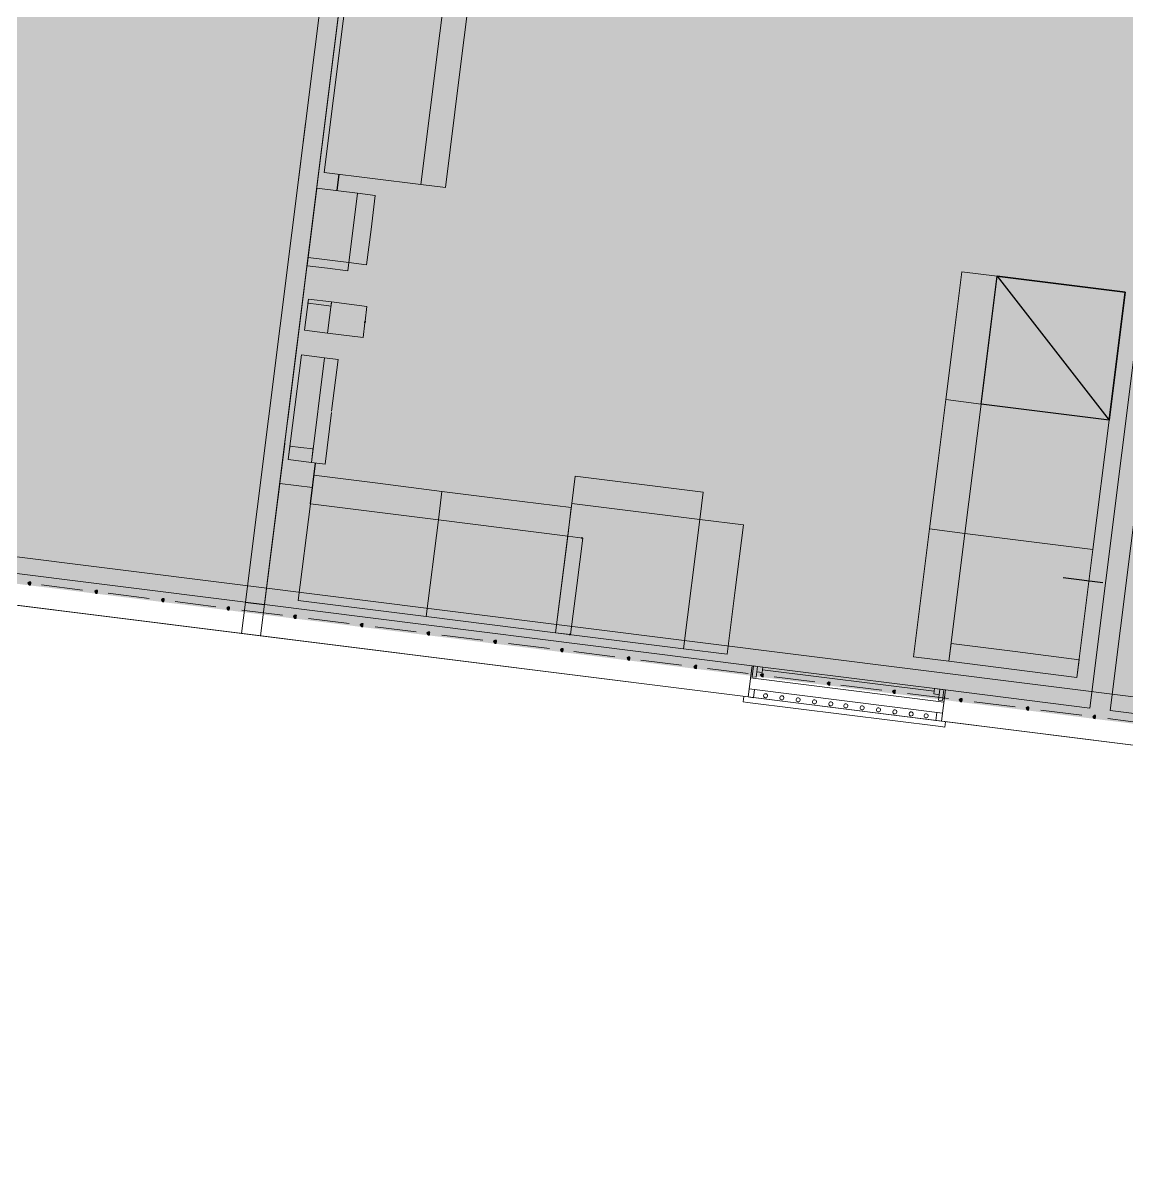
# Model space of a CAD drawing. Header units: metres. Extents: x -4 to 509425, y 7549 to 4732445.
# Drawn here: x 475981.76 to 475988.57, y 4719705.19 to 4719712.29 of the extents above; entities that cross this region are included whole.
import ezdxf

# ---------------------------------------------------------------- set-up
doc = ezdxf.new("R2010")
doc.units = ezdxf.units.M
doc.header["$LTSCALE"] = 0.01
doc.header["$MEASUREMENT"] = 0
doc.layers.get('0').update_dxf_attribs({"lineweight": 0})
doc.layers.add('_SUBESTACIÓN', color=1, linetype='Continuous')
doc.layers.add('SUBESTACION LA VID', color=253, linetype='Continuous')

# ---------------------------------------------------------------- blocks, each defined once
blk = doc.blocks.new('A$Cfff6051d')
at = {"layer": 'SUBESTACION LA VID', "transparency": 33554687}
h = blk.add_hatch(color=256, dxfattribs=at)
h.dxf.hatch_style = 2
h.paths.add_polyline_path([(475981.8038, 4719708.8353), (475981.8048, 4719708.8437), (475981.7964, 4719708.8448), (475981.787, 4719708.8374), (475981.7943, 4719708.828), (475981.8027, 4719708.8269)])
h = blk.add_hatch(color=256, dxfattribs=at)
h.dxf.hatch_style = 2
h.paths.add_polyline_path([(475982.2154, 4719708.7837), (475982.2165, 4719708.7921), (475982.2081, 4719708.7932), (475982.1986, 4719708.7858), (475982.206, 4719708.7764), (475982.2144, 4719708.7753)])
h = blk.add_hatch(color=256, dxfattribs=at)
h.dxf.hatch_style = 2
h.paths.add_polyline_path([(475982.627, 4719708.7321), (475982.6281, 4719708.7405), (475982.6197, 4719708.7416), (475982.6102, 4719708.7342), (475982.6176, 4719708.7248), (475982.626, 4719708.7237)])
h = blk.add_hatch(color=256, dxfattribs=at)
h.dxf.hatch_style = 2
h.paths.add_polyline_path([(475983.0302, 4719708.6816), (475983.0313, 4719708.69), (475983.0229, 4719708.691), (475983.0134, 4719708.6837), (475983.0208, 4719708.6742), (475983.0292, 4719708.6732)])
h = blk.add_hatch(color=256, dxfattribs=at)
h.dxf.hatch_style = 2
h.paths.add_polyline_path([(475983.4419, 4719708.63), (475983.4429, 4719708.6384), (475983.4345, 4719708.6394), (475983.4251, 4719708.6321), (475983.4324, 4719708.6226), (475983.4408, 4719708.6216)])
h = blk.add_hatch(color=256, dxfattribs=at)
h.dxf.hatch_style = 2
h.paths.add_polyline_path([(475983.8535, 4719708.5784), (475983.8545, 4719708.5868), (475983.8461, 4719708.5878), (475983.8367, 4719708.5805), (475983.844, 4719708.571), (475983.8524, 4719708.57)])
h = blk.add_hatch(color=256, dxfattribs=at)
h.dxf.hatch_style = 2
h.paths.add_polyline_path([(475984.2651, 4719708.5267), (475984.2661, 4719708.5351), (475984.2577, 4719708.5362), (475984.2483, 4719708.5289), (475984.2556, 4719708.5194), (475984.264, 4719708.5183)])
h = blk.add_hatch(color=256, dxfattribs=at)
h.dxf.hatch_style = 2
h.paths.add_polyline_path([(475984.6767, 4719708.4751), (475984.6778, 4719708.4835), (475984.6694, 4719708.4846), (475984.6599, 4719708.4772), (475984.6673, 4719708.4678), (475984.6757, 4719708.4667)])
h = blk.add_hatch(color=256, dxfattribs=at)
h.dxf.hatch_style = 2
h.paths.add_polyline_path([(475985.0883, 4719708.4235), (475985.0894, 4719708.4319), (475985.081, 4719708.433), (475985.0715, 4719708.4256), (475985.0789, 4719708.4162), (475985.0873, 4719708.4151)])
h = blk.add_hatch(color=256, dxfattribs=at)
h.dxf.hatch_style = 2
h.paths.add_polyline_path([(475985.4999, 4719708.3719), (475985.501, 4719708.3803), (475985.4926, 4719708.3814), (475985.4831, 4719708.374), (475985.4905, 4719708.3646), (475985.4989, 4719708.3635)])
h = blk.add_hatch(color=256, dxfattribs=at)
h.dxf.hatch_style = 2
h.paths.add_polyline_path([(475985.9116, 4719708.3203), (475985.9126, 4719708.3287), (475985.9042, 4719708.3298), (475985.8948, 4719708.3224), (475985.9021, 4719708.313), (475985.9105, 4719708.3119)])
h = blk.add_hatch(color=256, dxfattribs=at)
h.dxf.hatch_style = 2
h.paths.add_polyline_path([(475986.3232, 4719708.2687), (475986.3242, 4719708.2771), (475986.3158, 4719708.2782), (475986.3064, 4719708.2708), (475986.3137, 4719708.2614), (475986.3221, 4719708.2603)])
h = blk.add_hatch(color=256, dxfattribs=at)
h.dxf.hatch_style = 2
h.paths.add_polyline_path([(475986.7348, 4719708.2171), (475986.7358, 4719708.2255), (475986.7274, 4719708.2266), (475986.718, 4719708.2192), (475986.7253, 4719708.2098), (475986.7337, 4719708.2087)])
h = blk.add_hatch(color=256, dxfattribs=at)
h.dxf.hatch_style = 2
h.paths.add_polyline_path([(475987.138, 4719708.1666), (475987.1391, 4719708.175), (475987.1307, 4719708.176), (475987.1212, 4719708.1687), (475987.1286, 4719708.1592), (475987.137, 4719708.1582)])
h = blk.add_hatch(color=256, dxfattribs=at)
h.dxf.hatch_style = 2
h.paths.add_polyline_path([(475987.5496, 4719708.115), (475987.5507, 4719708.1234), (475987.5423, 4719708.1244), (475987.5328, 4719708.1171), (475987.5402, 4719708.1076), (475987.5486, 4719708.1066)])
h = blk.add_hatch(color=256, dxfattribs=at)
h.dxf.hatch_style = 2
h.paths.add_polyline_path([(475987.9612, 4719708.0634), (475987.9623, 4719708.0718), (475987.9539, 4719708.0728), (475987.9444, 4719708.0655), (475987.9518, 4719708.056), (475987.9602, 4719708.055)])
h = blk.add_hatch(color=256, dxfattribs=at)
h.dxf.hatch_style = 2
h.paths.add_polyline_path([(475988.3729, 4719708.0118), (475988.3739, 4719708.0202), (475988.3655, 4719708.0212), (475988.3561, 4719708.0139), (475988.3634, 4719708.0044), (475988.3718, 4719708.0034)])
at = {"layer": 'SUBESTACION LA VID', "lineweight": 9}
for p, q in [((475983.4554, 4719711.3245), (475983.4997, 4719711.6773)), ((475987.3774, 4719708.1707), (475986.319, 4719708.3034)), ((475987.4288, 4719708.0363), (475986.236, 4719708.1858)), ((475987.4225, 4719707.9859), (475986.2297, 4719708.1354))]:
    blk.add_line(p, q, dxfattribs=at)
at = {"layer": 'SUBESTACION LA VID', "lineweight": 25}
for p, q in [((475983.6948, 4719711.2603), (475983.7075, 4719711.3611)), ((475983.5293, 4719709.3272), (475983.5609, 4719709.5792)), ((475988.1737, 4719708.8729), (475988.4173, 4719708.8424)), ((475983.129, 4719708.7204), (475983.2466, 4719708.7056))]:
    blk.add_line(p, q, dxfattribs=at)
at = {"layer": 'SUBESTACION LA VID', "lineweight": 15}
for p, q in [((475983.5688, 4719711.2761), (475983.5088, 4719710.7973)), ((475984.2115, 4719711.298), (475984.3627, 4719711.279)), ((475983.7671, 4719710.8161), (475983.8763, 4719710.8024)), ((475987.7669, 4719710.7328), (475987.5485, 4719710.7601)), ((475983.4909, 4719710.6545), (475983.3898, 4719709.8481)), ((475983.5171, 4719710.5915), (475983.514, 4719710.5663)), ((475983.6599, 4719710.5736), (475983.8783, 4719710.5462)), ((475983.8783, 4719710.5462), (475983.8668, 4719710.4538)), ((475983.8541, 4719710.353), (475983.8657, 4719710.4454)), ((475983.6357, 4719710.3804), (475983.8541, 4719710.353)), ((475983.6168, 4719710.2292), (475983.7008, 4719710.2186)), ((475983.7008, 4719710.2186), (475983.6607, 4719709.8994)), ((475987.6679, 4719709.9431), (475987.4495, 4719709.9705)), ((475983.6197, 4719709.5718), (475983.6597, 4719709.891)), ((475983.3708, 4719709.6969), (475983.2466, 4719708.7056)), ((475983.3929, 4719709.6003), (475983.4044, 4719709.6927)), ((475983.5357, 4719709.5824), (475983.5472, 4719709.6748)), ((475983.3582, 4719709.5961), (475983.2466, 4719708.7056)), ((475983.5357, 4719709.5824), (475983.6197, 4719709.5718)), ((475983.5293, 4719709.3272), (475983.5419, 4719709.428)), ((475984.3189, 4719709.2282), (475984.341, 4719709.4046)), ((475985.9318, 4719709.2308), (475985.9529, 4719709.3988)), ((475985.1169, 4719709.1281), (475985.139, 4719709.3045)), ((475985.9318, 4719709.2308), (475986.2007, 4719709.1971)), ((475987.5678, 4719709.1451), (475987.3494, 4719709.1725)), ((475982.123, 4719708.7953), (475981.871, 4719708.8269)), ((475982.5346, 4719708.7437), (475982.2826, 4719708.7753)), ((475982.9462, 4719708.6921), (475982.6942, 4719708.7237)), ((475983.3579, 4719708.6405), (475983.1058, 4719708.6721)), ((475983.7695, 4719708.5889), (475983.5175, 4719708.6205)), ((475984.1811, 4719708.5373), (475983.9291, 4719708.5689)), ((475983.1047, 4719708.5272), (475984.4404, 4719708.3597)), ((475984.5927, 4719708.4857), (475984.3407, 4719708.5173)), ((475985.0422, 4719708.5317), (475985.1346, 4719708.5201)), ((475985.0043, 4719708.4341), (475984.7523, 4719708.4657)), ((475985.4075, 4719708.3835), (475985.1555, 4719708.4151)), ((475987.4689, 4719708.3555), (475987.4825, 4719708.4647)), ((475985.8192, 4719708.3319), (475985.5671, 4719708.3635)), ((475986.2308, 4719708.2803), (475985.9788, 4719708.3119)), ((475986.6424, 4719708.2287), (475986.3904, 4719708.2603)), ((475987.054, 4719708.1771), (475986.802, 4719708.2087)), ((475987.4656, 4719708.1255), (475987.2136, 4719708.1571)), ((475987.8772, 4719708.0739), (475987.6252, 4719708.1055)), ((475988.2889, 4719708.0223), (475988.0368, 4719708.0539)), ((475988.7005, 4719707.9707), (475988.4485, 4719708.0023))]:
    blk.add_line(p, q, dxfattribs=at)
at = {"layer": 'SUBESTACION LA VID', "lineweight": 0}
blk.add_line((475987.7669, 4719710.7328), (475988.5565, 4719710.6338), dxfattribs=at)
at = {"layer": 'SUBESTACION LA VID', "lineweight": 15}
for points in [[(475956.7562, 4719712.1291), (475967.9637, 4719801.5255), (476089.5502, 4719786.2823), (476086.0937, 4719758.7124), (476078.3057, 4719696.5919), (475956.7193, 4719711.8351)], [(475957.0502, 4719712.0922), (475968.2198, 4719801.1862), (476089.2182, 4719786.0167), (476085.7997, 4719758.7492), (476078.0486, 4719696.9228), (475957.0502, 4719712.0922)], [(475976.1345, 4719712.1399), (475976.1377, 4719712.1651), (475976.3393, 4719712.1398), (475976.0223, 4719709.6113), (475983.129, 4719708.7204), (475983.9125, 4719714.9702), (475983.1565, 4719715.065), (475983.1817, 4719715.2666), (475984.0554, 4719715.1571), (475983.2223, 4719708.5124)], [(475983.1047, 4719708.5272), (475983.129, 4719708.7204), (475983.9125, 4719714.9702), (475983.9378, 4719715.1718), (475987.0291, 4719714.7843), (475987.0038, 4719714.5827), (475984.0301, 4719714.9555), (475983.2466, 4719708.7056), (475986.2539, 4719708.3286), (475986.2297, 4719708.1354), (475983.1047, 4719708.5272)], [(475984.3627, 4719711.279), (475984.4501, 4719711.9762), (475984.5365, 4719712.6651)], [(475983.2223, 4719708.5124), (475975.7965, 4719709.4434), (475976.1377, 4719712.1651)], [(475984.4501, 4719711.9762), (475984.4501, 4719711.9762)], [(475984.4501, 4719711.9762), (475984.4501, 4719711.9762)], [(475984.4501, 4719711.9762), (475984.4501, 4719711.9762)], [(475984.4501, 4719711.9762), (475984.4501, 4719711.9762)], [(475984.4501, 4719711.9762), (475984.4501, 4719711.9762)], [(475984.4501, 4719711.9762), (475984.4501, 4719711.9762)], [(475984.4501, 4719711.9762), (475984.4501, 4719711.9762)], [(475984.4501, 4719711.9762), (475984.4501, 4719711.9762)], [(475984.4501, 4719711.9762), (475984.4501, 4719711.9762)], [(475983.8208, 4719711.2445), (475983.7608, 4719710.7657), (475983.6348, 4719710.7815), (475983.5088, 4719710.7973)], [(475983.8208, 4719711.2445), (475983.93, 4719711.2309), (475983.9037, 4719711.0208), (475983.8763, 4719710.8024)], [(475991.4874, 4719710.8721), (475988.7321, 4719711.2176), (475988.3372, 4719708.0674), (475987.4467, 4719708.1791), (475987.4225, 4719707.9859), (475990.0182, 4719707.6604), (475990.0424, 4719707.8536), (475988.4632, 4719708.0516), (475988.8434, 4719711.0842), (475991.4727, 4719710.7545), (475991.4874, 4719710.8721)], [(475983.9037, 4719711.0208), (475983.9037, 4719711.0208)], [(475983.9037, 4719711.0208), (475983.9037, 4719711.0208)], [(475983.9037, 4719711.0208), (475983.9037, 4719711.0208)], [(475983.9037, 4719711.0208), (475983.9037, 4719711.0208)], [(475983.9037, 4719711.0208), (475983.9037, 4719711.0208)], [(475983.9037, 4719711.0208), (475983.9037, 4719711.0208)], [(475983.9037, 4719711.0208), (475983.9037, 4719711.0208)], [(475983.9037, 4719711.0208), (475983.9037, 4719711.0208)], [(475983.6348, 4719710.7815), (475983.6348, 4719710.7815)], [(475983.6348, 4719710.7815), (475983.6348, 4719710.7815)], [(475983.6348, 4719710.7815), (475983.6348, 4719710.7815)], [(475983.6348, 4719710.7815), (475983.6348, 4719710.7815)], [(475983.6348, 4719710.7815), (475983.6348, 4719710.7815)], [(475983.6348, 4719710.7815), (475983.6348, 4719710.7815)], [(475983.6348, 4719710.7815), (475983.6348, 4719710.7815)], [(475983.6348, 4719710.7815), (475983.6348, 4719710.7815)], [(475987.6679, 4719709.9431), (475987.4495, 4719709.9705), (475987.499, 4719710.3653), (475987.5485, 4719710.7601)], [(475983.6599, 4719710.5736), (475983.6568, 4719710.5484), (475983.5812, 4719710.5579), (475983.514, 4719710.5663)], [(475983.5812, 4719710.5579), (475983.5812, 4719710.5579)], [(475983.5812, 4719710.5579), (475983.5812, 4719710.5579)], [(475983.5812, 4719710.5579), (475983.5812, 4719710.5579)], [(475983.5812, 4719710.5579), (475983.5812, 4719710.5579)], [(475983.5812, 4719710.5579), (475983.5812, 4719710.5579)], [(475983.5812, 4719710.5579), (475983.5812, 4719710.5579)], [(475983.5812, 4719710.5579), (475983.5812, 4719710.5579)], [(475983.5812, 4719710.5579), (475983.5812, 4719710.5579)], [(475987.499, 4719710.3653), (475987.499, 4719710.3653)], [(475987.499, 4719710.3653), (475987.499, 4719710.3653)], [(475987.499, 4719710.3653), (475987.499, 4719710.3653)], [(475987.499, 4719710.3653), (475987.499, 4719710.3653)], [(475987.499, 4719710.3653), (475987.499, 4719710.3653)], [(475987.499, 4719710.3653), (475987.499, 4719710.3653)], [(475987.499, 4719710.3653), (475987.499, 4719710.3653)], [(475987.499, 4719710.3653), (475987.499, 4719710.3653)], [(475987.5678, 4719709.1451), (475987.3494, 4719709.1725), (475987.4, 4719709.5757), (475987.4495, 4719709.9705)], [(475983.6597, 4719709.891), (475983.6597, 4719709.891)], [(475983.6597, 4719709.891), (475983.6597, 4719709.891)], [(475983.6597, 4719709.891), (475983.6597, 4719709.891)], [(475983.6597, 4719709.891), (475983.6597, 4719709.891)], [(475983.6597, 4719709.891), (475983.6597, 4719709.891)], [(475983.6597, 4719709.891), (475983.6597, 4719709.891)], [(475983.6597, 4719709.891), (475983.6597, 4719709.891)], [(475983.6597, 4719709.891), (475983.6597, 4719709.891)], [(475983.4034, 4719709.6843), (475983.4706, 4719709.6758), (475983.5462, 4719709.6664)], [(475983.4706, 4719709.6758), (475983.4706, 4719709.6758)], [(475983.4706, 4719709.6758), (475983.4706, 4719709.6758)], [(475983.4706, 4719709.6758), (475983.4706, 4719709.6758)], [(475983.4706, 4719709.6758), (475983.4706, 4719709.6758)], [(475983.4706, 4719709.6758), (475983.4706, 4719709.6758)], [(475983.4706, 4719709.6758), (475983.4706, 4719709.6758)], [(475983.4706, 4719709.6758), (475983.4706, 4719709.6758)], [(475983.4706, 4719709.6758), (475983.4706, 4719709.6758)], [(475987.4, 4719709.5757), (475987.4, 4719709.5757)], [(475987.4, 4719709.5757), (475987.4, 4719709.5757)], [(475987.4, 4719709.5757), (475987.4, 4719709.5757)], [(475987.4, 4719709.5757), (475987.4, 4719709.5757)], [(475987.4, 4719709.5757), (475987.4, 4719709.5757)], [(475987.4, 4719709.5757), (475987.4, 4719709.5757)], [(475987.4, 4719709.5757), (475987.4, 4719709.5757)], [(475987.4, 4719709.5757), (475987.4, 4719709.5757)], [(475983.5293, 4719709.3272), (475983.5514, 4719709.5036), (475983.9462, 4719709.4541), (475984.341, 4719709.4046)], [(475985.1422, 4719709.3297), (475985.1633, 4719709.4978), (475985.5581, 4719709.4483), (475985.9529, 4719709.3988)], [(475983.3277, 4719709.3525), (475983.3403, 4719709.4533), (475983.4411, 4719709.4406), (475983.5419, 4719709.428)], [(475983.4411, 4719709.4406), (475983.4411, 4719709.4406)], [(475983.4411, 4719709.4406), (475983.4411, 4719709.4406)], [(475983.4411, 4719709.4406), (475983.4411, 4719709.4406)], [(475983.4411, 4719709.4406), (475983.4411, 4719709.4406)], [(475983.4411, 4719709.4406), (475983.4411, 4719709.4406)], [(475983.4411, 4719709.4406), (475983.4411, 4719709.4406)], [(475983.4411, 4719709.4406), (475983.4411, 4719709.4406)], [(475983.4411, 4719709.4406), (475983.4411, 4719709.4406)], [(475984.3189, 4719709.2282), (475984.341, 4719709.4046), (475984.7358, 4719709.3551), (475985.139, 4719709.3045)], [(475985.5581, 4719709.4483), (475985.5581, 4719709.4483)], [(475985.5581, 4719709.4483), (475985.5581, 4719709.4483)], [(475985.5581, 4719709.4483), (475985.5581, 4719709.4483)], [(475985.5581, 4719709.4483), (475985.5581, 4719709.4483)], [(475985.5581, 4719709.4483), (475985.5581, 4719709.4483)], [(475985.5581, 4719709.4483), (475985.5581, 4719709.4483)], [(475985.5581, 4719709.4483), (475985.5581, 4719709.4483)], [(475985.5581, 4719709.4483), (475985.5581, 4719709.4483)], [(475985.8318, 4719708.4327), (475986.1006, 4719708.399), (475986.1501, 4719708.7938), (475986.2007, 4719709.1971)], [(475985.1169, 4719709.1281), (475985.2093, 4719709.1166), (475985.1725, 4719708.8225), (475985.1346, 4719708.5201)], [(475987.4689, 4719708.3555), (475987.2504, 4719708.3828), (475987.2999, 4719708.7777), (475987.3494, 4719709.1725)], [(475986.1501, 4719708.7938), (475986.1501, 4719708.7938)], [(475986.1501, 4719708.7938), (475986.1501, 4719708.7938)], [(475986.1501, 4719708.7938), (475986.1501, 4719708.7938)], [(475986.1501, 4719708.7938), (475986.1501, 4719708.7938)], [(475986.1501, 4719708.7938), (475986.1501, 4719708.7938)], [(475986.1501, 4719708.7938), (475986.1501, 4719708.7938)], [(475986.1501, 4719708.7938), (475986.1501, 4719708.7938)], [(475986.1501, 4719708.7938), (475986.1501, 4719708.7938)], [(475987.2999, 4719708.7777), (475987.2999, 4719708.7777)], [(475987.2999, 4719708.7777), (475987.2999, 4719708.7777)], [(475987.2999, 4719708.7777), (475987.2999, 4719708.7777)], [(475987.2999, 4719708.7777), (475987.2999, 4719708.7777)], [(475987.2999, 4719708.7777), (475987.2999, 4719708.7777)], [(475987.2999, 4719708.7777), (475987.2999, 4719708.7777)], [(475987.2999, 4719708.7777), (475987.2999, 4719708.7777)], [(475987.2999, 4719708.7777), (475987.2999, 4719708.7777)], [(475988.2585, 4719708.2565), (475988.2722, 4719708.3657), (475987.8774, 4719708.4152), (475987.4825, 4719708.4647)], [(475987.8774, 4719708.4152), (475987.8774, 4719708.4152)], [(475987.8774, 4719708.4152), (475987.8774, 4719708.4152)], [(475987.8774, 4719708.4152), (475987.8774, 4719708.4152)], [(475987.8774, 4719708.4152), (475987.8774, 4719708.4152)], [(475987.8774, 4719708.4152), (475987.8774, 4719708.4152)], [(475987.8774, 4719708.4152), (475987.8774, 4719708.4152)], [(475987.8774, 4719708.4152), (475987.8774, 4719708.4152)], [(475987.8774, 4719708.4152), (475987.8774, 4719708.4152)]]:
    blk.add_lwpolyline(points, dxfattribs=at)
at = {"layer": 'SUBESTACION LA VID', "lineweight": 9}
for points in [[(475983.6151, 4719711.3727), (475984.2115, 4719711.298), (475984.3863, 4719712.6924), (475983.7899, 4719712.7672), (475983.6151, 4719711.3727)], [(475983.5688, 4719711.2761), (475983.8208, 4719711.2445), (475983.7671, 4719710.8161), (475983.5151, 4719710.8477), (475983.5688, 4719711.2761)], [(475987.7669, 4719710.7328), (475988.5565, 4719710.6338), (475988.4575, 4719709.8441), (475987.6679, 4719709.9431), (475987.7669, 4719710.7328)], [(475983.6357, 4719710.3804), (475983.6599, 4719710.5736), (475983.5171, 4719710.5915), (475983.4929, 4719710.3983), (475983.6357, 4719710.3804)], [(475983.6168, 4719710.2292), (475983.5357, 4719709.5824), (475983.3929, 4719709.6003), (475983.4739, 4719710.2471), (475983.6168, 4719710.2292)], [(475987.6679, 4719709.9431), (475988.4575, 4719709.8441), (475988.3575, 4719709.0461), (475987.5678, 4719709.1451), (475987.6679, 4719709.9431)], [(475984.2441, 4719708.6318), (475984.3189, 4719709.2282), (475983.5293, 4719709.3272), (475983.4545, 4719708.7308), (475984.2441, 4719708.6318)], [(475985.1422, 4719709.3297), (475985.9318, 4719709.2308), (475985.8318, 4719708.4327), (475985.0422, 4719708.5317), (475985.1422, 4719709.3297)], [(475985.0422, 4719708.5317), (475985.1169, 4719709.1281), (475984.3189, 4719709.2282), (475984.2441, 4719708.6318), (475985.0422, 4719708.5317)], [(475987.5678, 4719709.1451), (475988.3575, 4719709.0461), (475988.2585, 4719708.2565), (475987.4689, 4719708.3555), (475987.5678, 4719709.1451)], [(475987.4467, 4719708.1791), (475987.4373, 4719708.1035), (475986.2444, 4719708.253), (475986.2539, 4719708.3286), (475987.4467, 4719708.1791)], [(475986.2791, 4719708.2572), (475986.2875, 4719708.3244), (475986.2623, 4719708.3276), (475986.2539, 4719708.2604), (475986.2791, 4719708.2572)], [(475986.3169, 4719708.2866), (475986.3211, 4719708.3202), (475986.2875, 4719708.3244), (475986.2833, 4719708.2908), (475986.3169, 4719708.2866)], [(475986.2633, 4719708.1312), (475986.2696, 4719708.1816), (475986.236, 4719708.1858), (475986.2297, 4719708.1354), (475986.2633, 4719708.1312)], [(475987.4089, 4719708.1497), (475987.4131, 4719708.1833), (475987.3795, 4719708.1875), (475987.3753, 4719708.1539), (475987.4089, 4719708.1497)], [(475987.4477, 4719707.9827), (475987.4435, 4719707.9491), (475987.4183, 4719707.9523), (475986.2255, 4719708.1018), (475986.2003, 4719708.105), (475986.2045, 4719708.1386)], [(475987.4047, 4719708.1161), (475987.4131, 4719708.1833), (475987.4383, 4719708.1801), (475987.4299, 4719708.1129), (475987.4047, 4719708.1161)], [(475987.4225, 4719707.9859), (475987.4288, 4719708.0363), (475987.3952, 4719708.0405), (475987.3889, 4719707.9901), (475987.4225, 4719707.9859)]]:
    blk.add_lwpolyline(points, dxfattribs=at)
at = {"layer": 'SUBESTACION LA VID'}
for points in [[(475984.4501, 4719711.9762), (475984.4501, 4719711.9762)], [(475984.4501, 4719711.9762), (475984.4501, 4719711.9762)], [(475984.4501, 4719711.9762), (475984.4501, 4719711.9762)], [(475984.4501, 4719711.9762), (475984.4501, 4719711.9762)], [(475984.4501, 4719711.9762), (475984.4501, 4719711.9762)], [(475984.4501, 4719711.9762), (475984.4501, 4719711.9762)], [(475984.4501, 4719711.9762), (475984.4501, 4719711.9762)], [(475984.4501, 4719711.9762), (475984.4501, 4719711.9762)], [(475984.4501, 4719711.9762), (475984.4501, 4719711.9762)], [(475984.3627, 4719711.279), (475984.3627, 4719711.279)], [(475983.93, 4719711.2309), (475983.93, 4719711.2309)], [(475983.9037, 4719711.0208), (475983.9037, 4719711.0208)], [(475983.9037, 4719711.0208), (475983.9037, 4719711.0208)], [(475983.9037, 4719711.0208), (475983.9037, 4719711.0208)], [(475983.9037, 4719711.0208), (475983.9037, 4719711.0208)], [(475983.9037, 4719711.0208), (475983.9037, 4719711.0208)], [(475983.9037, 4719711.0208), (475983.9037, 4719711.0208)], [(475983.9037, 4719711.0208), (475983.9037, 4719711.0208)], [(475983.9037, 4719711.0208), (475983.9037, 4719711.0208)], [(475983.5088, 4719710.7973), (475983.5088, 4719710.7973)], [(475983.6348, 4719710.7815), (475983.6348, 4719710.7815)], [(475983.6348, 4719710.7815), (475983.6348, 4719710.7815)], [(475983.6348, 4719710.7815), (475983.6348, 4719710.7815)], [(475983.6348, 4719710.7815), (475983.6348, 4719710.7815)], [(475983.6348, 4719710.7815), (475983.6348, 4719710.7815)], [(475983.6348, 4719710.7815), (475983.6348, 4719710.7815)], [(475983.6348, 4719710.7815), (475983.6348, 4719710.7815)], [(475983.6348, 4719710.7815), (475983.6348, 4719710.7815)], [(475983.7608, 4719710.7657), (475983.7608, 4719710.7657)], [(475983.8763, 4719710.8024), (475983.8763, 4719710.8024)], [(475987.5485, 4719710.7601), (475987.5485, 4719710.7601)], [(475983.514, 4719710.5663), (475983.514, 4719710.5663)], [(475983.5812, 4719710.5579), (475983.5812, 4719710.5579)], [(475983.5812, 4719710.5579), (475983.5812, 4719710.5579)], [(475983.5812, 4719710.5579), (475983.5812, 4719710.5579)], [(475983.5812, 4719710.5579), (475983.5812, 4719710.5579)], [(475983.5812, 4719710.5579), (475983.5812, 4719710.5579)], [(475983.5812, 4719710.5579), (475983.5812, 4719710.5579)], [(475983.5812, 4719710.5579), (475983.5812, 4719710.5579)], [(475983.5812, 4719710.5579), (475983.5812, 4719710.5579)], [(475983.6568, 4719710.5484), (475983.6568, 4719710.5484)], [(475983.8783, 4719710.5462), (475983.8783, 4719710.5462)], [(475983.8541, 4719710.353), (475983.8541, 4719710.353)], [(475987.499, 4719710.3653), (475987.499, 4719710.3653)], [(475987.499, 4719710.3653), (475987.499, 4719710.3653)], [(475987.499, 4719710.3653), (475987.499, 4719710.3653)], [(475987.499, 4719710.3653), (475987.499, 4719710.3653)], [(475987.499, 4719710.3653), (475987.499, 4719710.3653)], [(475987.499, 4719710.3653), (475987.499, 4719710.3653)], [(475987.499, 4719710.3653), (475987.499, 4719710.3653)], [(475987.499, 4719710.3653), (475987.499, 4719710.3653)], [(475983.7008, 4719710.2186), (475983.7008, 4719710.2186)], [(475987.4495, 4719709.9705), (475987.4495, 4719709.9705)], [(475987.4495, 4719709.9705), (475987.4495, 4719709.9705)], [(475983.6597, 4719709.891), (475983.6597, 4719709.891)], [(475983.6597, 4719709.891), (475983.6597, 4719709.891)], [(475983.6597, 4719709.891), (475983.6597, 4719709.891)], [(475983.6597, 4719709.891), (475983.6597, 4719709.891)], [(475983.6597, 4719709.891), (475983.6597, 4719709.891)], [(475983.6597, 4719709.891), (475983.6597, 4719709.891)], [(475983.6597, 4719709.891), (475983.6597, 4719709.891)], [(475983.6597, 4719709.891), (475983.6597, 4719709.891)], [(475983.4034, 4719709.6843), (475983.4034, 4719709.6843)], [(475983.4706, 4719709.6758), (475983.4706, 4719709.6758)], [(475983.4706, 4719709.6758), (475983.4706, 4719709.6758)], [(475983.4706, 4719709.6758), (475983.4706, 4719709.6758)], [(475983.4706, 4719709.6758), (475983.4706, 4719709.6758)], [(475983.4706, 4719709.6758), (475983.4706, 4719709.6758)], [(475983.4706, 4719709.6758), (475983.4706, 4719709.6758)], [(475983.4706, 4719709.6758), (475983.4706, 4719709.6758)], [(475983.4706, 4719709.6758), (475983.4706, 4719709.6758)], [(475983.5462, 4719709.6664), (475983.5462, 4719709.6664)], [(475983.6197, 4719709.5718), (475983.6197, 4719709.5718)], [(475987.4, 4719709.5757), (475987.4, 4719709.5757)], [(475987.4, 4719709.5757), (475987.4, 4719709.5757)], [(475987.4, 4719709.5757), (475987.4, 4719709.5757)], [(475987.4, 4719709.5757), (475987.4, 4719709.5757)], [(475987.4, 4719709.5757), (475987.4, 4719709.5757)], [(475987.4, 4719709.5757), (475987.4, 4719709.5757)], [(475987.4, 4719709.5757), (475987.4, 4719709.5757)], [(475987.4, 4719709.5757), (475987.4, 4719709.5757)], [(475983.5514, 4719709.5036), (475983.5514, 4719709.5036)], [(475985.1633, 4719709.4978), (475985.1633, 4719709.4978)], [(475983.3403, 4719709.4533), (475983.3403, 4719709.4533)], [(475983.4411, 4719709.4406), (475983.4411, 4719709.4406)], [(475983.4411, 4719709.4406), (475983.4411, 4719709.4406)], [(475983.4411, 4719709.4406), (475983.4411, 4719709.4406)], [(475983.4411, 4719709.4406), (475983.4411, 4719709.4406)], [(475983.4411, 4719709.4406), (475983.4411, 4719709.4406)], [(475983.4411, 4719709.4406), (475983.4411, 4719709.4406)], [(475983.4411, 4719709.4406), (475983.4411, 4719709.4406)], [(475983.4411, 4719709.4406), (475983.4411, 4719709.4406)], [(475983.5419, 4719709.428), (475983.5419, 4719709.428)], [(475984.341, 4719709.4046), (475984.341, 4719709.4046)], [(475984.341, 4719709.4046), (475984.341, 4719709.4046)], [(475985.5581, 4719709.4483), (475985.5581, 4719709.4483)], [(475985.5581, 4719709.4483), (475985.5581, 4719709.4483)], [(475985.5581, 4719709.4483), (475985.5581, 4719709.4483)], [(475985.5581, 4719709.4483), (475985.5581, 4719709.4483)], [(475985.5581, 4719709.4483), (475985.5581, 4719709.4483)], [(475985.5581, 4719709.4483), (475985.5581, 4719709.4483)], [(475985.5581, 4719709.4483), (475985.5581, 4719709.4483)], [(475985.5581, 4719709.4483), (475985.5581, 4719709.4483)], [(475985.9529, 4719709.3988), (475985.9529, 4719709.3988)], [(475985.139, 4719709.3045), (475985.139, 4719709.3045)], [(475986.2007, 4719709.1971), (475986.2007, 4719709.1971)], [(475987.3494, 4719709.1725), (475987.3494, 4719709.1725)], [(475987.3494, 4719709.1725), (475987.3494, 4719709.1725)], [(475986.1501, 4719708.7938), (475986.1501, 4719708.7938)], [(475986.1501, 4719708.7938), (475986.1501, 4719708.7938)], [(475986.1501, 4719708.7938), (475986.1501, 4719708.7938)], [(475986.1501, 4719708.7938), (475986.1501, 4719708.7938)], [(475986.1501, 4719708.7938), (475986.1501, 4719708.7938)], [(475986.1501, 4719708.7938), (475986.1501, 4719708.7938)], [(475986.1501, 4719708.7938), (475986.1501, 4719708.7938)], [(475986.1501, 4719708.7938), (475986.1501, 4719708.7938)], [(475987.2999, 4719708.7777), (475987.2999, 4719708.7777)], [(475987.2999, 4719708.7777), (475987.2999, 4719708.7777)], [(475987.2999, 4719708.7777), (475987.2999, 4719708.7777)], [(475987.2999, 4719708.7777), (475987.2999, 4719708.7777)], [(475987.2999, 4719708.7777), (475987.2999, 4719708.7777)], [(475987.2999, 4719708.7777), (475987.2999, 4719708.7777)], [(475987.2999, 4719708.7777), (475987.2999, 4719708.7777)], [(475987.2999, 4719708.7777), (475987.2999, 4719708.7777)], [(475986.1006, 4719708.399), (475986.1006, 4719708.399)], [(475987.4825, 4719708.4647), (475987.4825, 4719708.4647)], [(475987.8774, 4719708.4152), (475987.8774, 4719708.4152)], [(475987.8774, 4719708.4152), (475987.8774, 4719708.4152)], [(475987.8774, 4719708.4152), (475987.8774, 4719708.4152)], [(475987.8774, 4719708.4152), (475987.8774, 4719708.4152)], [(475987.8774, 4719708.4152), (475987.8774, 4719708.4152)], [(475987.8774, 4719708.4152), (475987.8774, 4719708.4152)], [(475987.8774, 4719708.4152), (475987.8774, 4719708.4152)], [(475987.8774, 4719708.4152), (475987.8774, 4719708.4152)], [(475987.2504, 4719708.3828), (475987.2504, 4719708.3828)], [(475988.2722, 4719708.3657), (475988.2722, 4719708.3657)]]:
    blk.add_lwpolyline(points, dxfattribs=at)
at = {"layer": 'SUBESTACION LA VID', "lineweight": 0}
for points in [[(475984.3627, 4719711.279), (475984.3627, 4719711.279)], [(475983.93, 4719711.2309), (475983.93, 4719711.2309)], [(475983.5088, 4719710.7973), (475983.5088, 4719710.7973)], [(475983.7608, 4719710.7657), (475983.7608, 4719710.7657)], [(475983.8763, 4719710.8024), (475983.8763, 4719710.8024)], [(475987.5485, 4719710.7601), (475987.5485, 4719710.7601)], [(475983.514, 4719710.5663), (475983.514, 4719710.5663)], [(475983.6568, 4719710.5484), (475983.6568, 4719710.5484)], [(475983.8783, 4719710.5462), (475983.8783, 4719710.5462)], [(475983.8541, 4719710.353), (475983.8541, 4719710.353)], [(475983.7008, 4719710.2186), (475983.7008, 4719710.2186)], [(475987.4495, 4719709.9705), (475987.4495, 4719709.9705)], [(475987.4495, 4719709.9705), (475987.4495, 4719709.9705)], [(475983.4034, 4719709.6843), (475983.4034, 4719709.6843)], [(475983.5462, 4719709.6664), (475983.5462, 4719709.6664)], [(475983.6197, 4719709.5718), (475983.6197, 4719709.5718)], [(475983.5514, 4719709.5036), (475983.5514, 4719709.5036)], [(475985.1633, 4719709.4978), (475985.1633, 4719709.4978)], [(475983.3403, 4719709.4533), (475983.3403, 4719709.4533)], [(475983.5419, 4719709.428), (475983.5419, 4719709.428)], [(475984.341, 4719709.4046), (475984.341, 4719709.4046)], [(475984.341, 4719709.4046), (475984.341, 4719709.4046)], [(475985.9529, 4719709.3988), (475985.9529, 4719709.3988)], [(475985.139, 4719709.3045), (475985.139, 4719709.3045)], [(475986.2007, 4719709.1971), (475986.2007, 4719709.1971)], [(475987.3494, 4719709.1725), (475987.3494, 4719709.1725)], [(475987.3494, 4719709.1725), (475987.3494, 4719709.1725)], [(475986.1006, 4719708.399), (475986.1006, 4719708.399)], [(475987.4825, 4719708.4647), (475987.4825, 4719708.4647)], [(475987.2504, 4719708.3828), (475987.2504, 4719708.3828)], [(475988.2722, 4719708.3657), (475988.2722, 4719708.3657)]]:
    blk.add_lwpolyline(points, dxfattribs=at)
at = {"layer": 'SUBESTACION LA VID', "lineweight": 25}
blk.add_lwpolyline([(475987.7669, 4719710.7328), (475988.5565, 4719710.6338), (475988.4575, 4719709.8441), (475987.6679, 4719709.9431), (475987.7669, 4719710.7328)], dxfattribs=at)
at = {"layer": 'SUBESTACION LA VID'}
for points in [[(475983.8657, 4719710.4454), (475983.8657, 4719710.4454), (475983.8668, 4719710.4538)], [(475983.8657, 4719710.4454), (475983.8657, 4719710.4454), (475983.8668, 4719710.4538)], [(475983.8657, 4719710.4454), (475983.8657, 4719710.4454), (475983.8668, 4719710.4538)], [(475983.8657, 4719710.4454), (475983.8657, 4719710.4454), (475983.8668, 4719710.4538)], [(475983.8657, 4719710.4454), (475983.8657, 4719710.4454), (475983.8668, 4719710.4538)], [(475983.8657, 4719710.4454), (475983.8657, 4719710.4454), (475983.8668, 4719710.4538)], [(475983.8657, 4719710.4454), (475983.8657, 4719710.4454), (475983.8668, 4719710.4538)], [(475983.8657, 4719710.4454), (475983.8657, 4719710.4454), (475983.8668, 4719710.4538)], [(475981.8038, 4719708.8353), (475981.8048, 4719708.8437), (475981.7964, 4719708.8448), (475981.787, 4719708.8374), (475981.7943, 4719708.828), (475981.8027, 4719708.8269)], [(475982.2154, 4719708.7837), (475982.2165, 4719708.7921), (475982.2081, 4719708.7932), (475982.1986, 4719708.7858), (475982.206, 4719708.7764), (475982.2144, 4719708.7753)], [(475982.627, 4719708.7321), (475982.6281, 4719708.7405), (475982.6197, 4719708.7416), (475982.6102, 4719708.7342), (475982.6176, 4719708.7248), (475982.626, 4719708.7237)], [(475983.0302, 4719708.6816), (475983.0313, 4719708.69), (475983.0229, 4719708.691), (475983.0134, 4719708.6837), (475983.0208, 4719708.6742), (475983.0292, 4719708.6732)], [(475983.4419, 4719708.63), (475983.4429, 4719708.6384), (475983.4345, 4719708.6394), (475983.4251, 4719708.6321), (475983.4324, 4719708.6226), (475983.4408, 4719708.6216)], [(475983.8535, 4719708.5784), (475983.8545, 4719708.5868), (475983.8461, 4719708.5878), (475983.8367, 4719708.5805), (475983.844, 4719708.571), (475983.8524, 4719708.57)], [(475984.2651, 4719708.5267), (475984.2661, 4719708.5351), (475984.2577, 4719708.5362), (475984.2483, 4719708.5289), (475984.2556, 4719708.5194), (475984.264, 4719708.5183)], [(475984.6767, 4719708.4751), (475984.6778, 4719708.4835), (475984.6694, 4719708.4846), (475984.6599, 4719708.4772), (475984.6673, 4719708.4678), (475984.6757, 4719708.4667)], [(475985.0883, 4719708.4235), (475985.0894, 4719708.4319), (475985.081, 4719708.433), (475985.0715, 4719708.4256), (475985.0789, 4719708.4162), (475985.0873, 4719708.4151)], [(475985.4999, 4719708.3719), (475985.501, 4719708.3803), (475985.4926, 4719708.3814), (475985.4831, 4719708.374), (475985.4905, 4719708.3646), (475985.4989, 4719708.3635)], [(475985.9116, 4719708.3203), (475985.9126, 4719708.3287), (475985.9042, 4719708.3298), (475985.8948, 4719708.3224), (475985.9021, 4719708.313), (475985.9105, 4719708.3119)], [(475986.3232, 4719708.2687), (475986.3242, 4719708.2771), (475986.3158, 4719708.2782), (475986.3064, 4719708.2708), (475986.3137, 4719708.2614), (475986.3221, 4719708.2603)], [(475986.7348, 4719708.2171), (475986.7358, 4719708.2255), (475986.7274, 4719708.2266), (475986.718, 4719708.2192), (475986.7253, 4719708.2098), (475986.7337, 4719708.2087)], [(475987.138, 4719708.1666), (475987.1391, 4719708.175), (475987.1307, 4719708.176), (475987.1212, 4719708.1687), (475987.1286, 4719708.1592), (475987.137, 4719708.1582)], [(475987.5496, 4719708.115), (475987.5507, 4719708.1234), (475987.5423, 4719708.1244), (475987.5328, 4719708.1171), (475987.5402, 4719708.1076), (475987.5486, 4719708.1066)], [(475987.9612, 4719708.0634), (475987.9623, 4719708.0718), (475987.9539, 4719708.0728), (475987.9444, 4719708.0655), (475987.9518, 4719708.056), (475987.9602, 4719708.055)], [(475988.3729, 4719708.0118), (475988.3739, 4719708.0202), (475988.3655, 4719708.0212), (475988.3561, 4719708.0139), (475988.3634, 4719708.0044), (475988.3718, 4719708.0034)]]:
    blk.add_lwpolyline(points, close=True, dxfattribs=at)
at = {"layer": 'SUBESTACION LA VID', "lineweight": 15}
blk.add_lwpolyline([(475983.8657, 4719710.4454), (475983.8657, 4719710.4454), (475983.8668, 4719710.4538)], close=True, dxfattribs=at)
blk.add_lwpolyline([(475983.8657, 4719710.4454), (475983.8657, 4719710.4454), (475983.8668, 4719710.4538)], close=True, dxfattribs=at)
blk.add_lwpolyline([(475983.8657, 4719710.4454), (475983.8657, 4719710.4454), (475983.8668, 4719710.4538)], close=True, dxfattribs=at)
blk.add_lwpolyline([(475983.8657, 4719710.4454), (475983.8657, 4719710.4454), (475983.8668, 4719710.4538)], close=True, dxfattribs=at)
blk.add_lwpolyline([(475983.8657, 4719710.4454), (475983.8657, 4719710.4454), (475983.8668, 4719710.4538)], close=True, dxfattribs=at)
blk.add_lwpolyline([(475983.8657, 4719710.4454), (475983.8657, 4719710.4454), (475983.8668, 4719710.4538)], close=True, dxfattribs=at)
blk.add_lwpolyline([(475983.8657, 4719710.4454), (475983.8657, 4719710.4454), (475983.8668, 4719710.4538)], close=True, dxfattribs=at)
blk.add_lwpolyline([(475983.8657, 4719710.4454), (475983.8657, 4719710.4454), (475983.8668, 4719710.4538)], close=True, dxfattribs=at)
at = {"layer": 'SUBESTACION LA VID', "lineweight": 0}
for points in [[(475981.8038, 4719708.8353), (475981.8048, 4719708.8437), (475981.7964, 4719708.8448), (475981.787, 4719708.8374), (475981.7943, 4719708.828), (475981.8027, 4719708.8269)], [(475982.2154, 4719708.7837), (475982.2165, 4719708.7921), (475982.2081, 4719708.7932), (475982.1986, 4719708.7858), (475982.206, 4719708.7764), (475982.2144, 4719708.7753)], [(475982.627, 4719708.7321), (475982.6281, 4719708.7405), (475982.6197, 4719708.7416), (475982.6102, 4719708.7342), (475982.6176, 4719708.7248), (475982.626, 4719708.7237)], [(475983.0302, 4719708.6816), (475983.0313, 4719708.69), (475983.0229, 4719708.691), (475983.0134, 4719708.6837), (475983.0208, 4719708.6742), (475983.0292, 4719708.6732)], [(475983.4419, 4719708.63), (475983.4429, 4719708.6384), (475983.4345, 4719708.6394), (475983.4251, 4719708.6321), (475983.4324, 4719708.6226), (475983.4408, 4719708.6216)], [(475983.8535, 4719708.5784), (475983.8545, 4719708.5868), (475983.8461, 4719708.5878), (475983.8367, 4719708.5805), (475983.844, 4719708.571), (475983.8524, 4719708.57)], [(475984.2651, 4719708.5267), (475984.2661, 4719708.5351), (475984.2577, 4719708.5362), (475984.2483, 4719708.5289), (475984.2556, 4719708.5194), (475984.264, 4719708.5183)], [(475984.6767, 4719708.4751), (475984.6778, 4719708.4835), (475984.6694, 4719708.4846), (475984.6599, 4719708.4772), (475984.6673, 4719708.4678), (475984.6757, 4719708.4667)], [(475985.0883, 4719708.4235), (475985.0894, 4719708.4319), (475985.081, 4719708.433), (475985.0715, 4719708.4256), (475985.0789, 4719708.4162), (475985.0873, 4719708.4151)], [(475985.4999, 4719708.3719), (475985.501, 4719708.3803), (475985.4926, 4719708.3814), (475985.4831, 4719708.374), (475985.4905, 4719708.3646), (475985.4989, 4719708.3635)], [(475985.9116, 4719708.3203), (475985.9126, 4719708.3287), (475985.9042, 4719708.3298), (475985.8948, 4719708.3224), (475985.9021, 4719708.313), (475985.9105, 4719708.3119)], [(475986.3232, 4719708.2687), (475986.3242, 4719708.2771), (475986.3158, 4719708.2782), (475986.3064, 4719708.2708), (475986.3137, 4719708.2614), (475986.3221, 4719708.2603)], [(475986.7348, 4719708.2171), (475986.7358, 4719708.2255), (475986.7274, 4719708.2266), (475986.718, 4719708.2192), (475986.7253, 4719708.2098), (475986.7337, 4719708.2087)], [(475987.138, 4719708.1666), (475987.1391, 4719708.175), (475987.1307, 4719708.176), (475987.1212, 4719708.1687), (475987.1286, 4719708.1592), (475987.137, 4719708.1582)], [(475987.5496, 4719708.115), (475987.5507, 4719708.1234), (475987.5423, 4719708.1244), (475987.5328, 4719708.1171), (475987.5402, 4719708.1076), (475987.5486, 4719708.1066)], [(475987.9612, 4719708.0634), (475987.9623, 4719708.0718), (475987.9539, 4719708.0728), (475987.9444, 4719708.0655), (475987.9518, 4719708.056), (475987.9602, 4719708.055)], [(475988.3729, 4719708.0118), (475988.3739, 4719708.0202), (475988.3655, 4719708.0212), (475988.3561, 4719708.0139), (475988.3634, 4719708.0044), (475988.3718, 4719708.0034)]]:
    blk.add_lwpolyline(points, close=True, dxfattribs=at)
at = {"layer": 'SUBESTACION LA VID'}
for points, knots in [([(475987.6679, 4719709.9431), (475987.6679, 4719709.9431), (475988.4575, 4719709.8441), (475988.4575, 4719709.8441), (475988.4575, 4719709.8441), (475987.7669, 4719710.7328), (475987.7669, 4719710.7328), (475987.7669, 4719710.7328), (475987.6679, 4719709.9431), (475987.6679, 4719709.9431)], [0, 0, 0, 0, 1, 1, 1, 2, 2, 2, 3, 3, 3, 3]), ([(475988.4575, 4719709.8441), (475988.4575, 4719709.8441), (475987.7669, 4719710.7328), (475987.7669, 4719710.7328), (475987.7669, 4719710.7328), (475988.5565, 4719710.6338), (475988.5565, 4719710.6338), (475988.5565, 4719710.6338), (475988.4575, 4719709.8441), (475988.4575, 4719709.8441)], [0, 0, 0, 0, 1, 1, 1, 2, 2, 2, 3, 3, 3, 3]), ([(475985.2009, 4719709.1176), (475985.2009, 4719709.1176), (475985.2093, 4719709.1166), (475985.2093, 4719709.1166), (475985.2093, 4719709.1166), (475985.2009, 4719709.1176), (475985.2009, 4719709.1176)], [0, 0, 0, 0, 1, 1, 1, 2, 2, 2, 2]), ([(475985.1262, 4719708.5212), (475985.1262, 4719708.5212), (475985.1346, 4719708.5201), (475985.1346, 4719708.5201), (475985.1346, 4719708.5201), (475985.1262, 4719708.5212), (475985.1262, 4719708.5212)], [0, 0, 0, 0, 1, 1, 1, 2, 2, 2, 2])]:
    blk.add_open_spline(points, degree=3, knots=knots, dxfattribs=at)
at = {"layer": 'SUBESTACION LA VID', "lineweight": 0}
for points, knots in [([(475987.6679, 4719709.9431), (475987.6679, 4719709.9431), (475988.4575, 4719709.8441), (475988.4575, 4719709.8441), (475988.4575, 4719709.8441), (475987.7669, 4719710.7328), (475987.7669, 4719710.7328), (475987.7669, 4719710.7328), (475987.6679, 4719709.9431), (475987.6679, 4719709.9431)], [0, 0, 0, 0, 1, 1, 1, 2, 2, 2, 3, 3, 3, 3]), ([(475988.4575, 4719709.8441), (475988.4575, 4719709.8441), (475987.7669, 4719710.7328), (475987.7669, 4719710.7328), (475987.7669, 4719710.7328), (475988.5565, 4719710.6338), (475988.5565, 4719710.6338), (475988.5565, 4719710.6338), (475988.4575, 4719709.8441), (475988.4575, 4719709.8441)], [0, 0, 0, 0, 1, 1, 1, 2, 2, 2, 3, 3, 3, 3]), ([(475985.2009, 4719709.1176), (475985.2009, 4719709.1176), (475985.2093, 4719709.1166), (475985.2093, 4719709.1166), (475985.2093, 4719709.1166), (475985.2009, 4719709.1176), (475985.2009, 4719709.1176)], [0, 0, 0, 0, 1, 1, 1, 2, 2, 2, 2]), ([(475985.1262, 4719708.5212), (475985.1262, 4719708.5212), (475985.1346, 4719708.5201), (475985.1346, 4719708.5201), (475985.1346, 4719708.5201), (475985.1262, 4719708.5212), (475985.1262, 4719708.5212)], [0, 0, 0, 0, 1, 1, 1, 2, 2, 2, 2])]:
    blk.add_open_spline(points, degree=3, knots=knots, dxfattribs=at)
at = {"layer": 'SUBESTACION LA VID', "lineweight": 9}
for points in [[(475986.3499, 4719708.1417), (475986.3508, 4719708.1486), (475986.3458, 4719708.155), (475986.3389, 4719708.1558), (475986.3319, 4719708.1567), (475986.3256, 4719708.1518), (475986.3247, 4719708.1448), (475986.3238, 4719708.1379), (475986.3288, 4719708.1315), (475986.3357, 4719708.1306), (475986.3427, 4719708.1298), (475986.349, 4719708.1347), (475986.3499, 4719708.1417)], [(475986.4507, 4719708.129), (475986.4516, 4719708.136), (475986.4466, 4719708.1423), (475986.4397, 4719708.1432), (475986.4327, 4719708.1441), (475986.4264, 4719708.1391), (475986.4255, 4719708.1322), (475986.4246, 4719708.1252), (475986.4296, 4719708.1189), (475986.4365, 4719708.118), (475986.4435, 4719708.1171), (475986.4498, 4719708.1221), (475986.4507, 4719708.129)], [(475986.5515, 4719708.1164), (475986.5524, 4719708.1233), (475986.5475, 4719708.1297), (475986.5405, 4719708.1306), (475986.5335, 4719708.1314), (475986.5272, 4719708.1265), (475986.5263, 4719708.1195), (475986.5254, 4719708.1126), (475986.5304, 4719708.1062), (475986.5373, 4719708.1054), (475986.5443, 4719708.1045), (475986.5506, 4719708.1094), (475986.5515, 4719708.1164)], [(475986.6523, 4719708.1037), (475986.6532, 4719708.1107), (475986.6483, 4719708.1171), (475986.6413, 4719708.1179), (475986.6343, 4719708.1188), (475986.628, 4719708.1139), (475986.6271, 4719708.1069), (475986.6262, 4719708.0999), (475986.6312, 4719708.0936), (475986.6381, 4719708.0927), (475986.6451, 4719708.0918), (475986.6514, 4719708.0968), (475986.6523, 4719708.1037)], [(475986.7531, 4719708.0911), (475986.754, 4719708.0981), (475986.7491, 4719708.1044), (475986.7421, 4719708.1053), (475986.7351, 4719708.1062), (475986.7288, 4719708.1012), (475986.7279, 4719708.0943), (475986.727, 4719708.0873), (475986.732, 4719708.081), (475986.7389, 4719708.0801), (475986.7459, 4719708.0792), (475986.7522, 4719708.0841), (475986.7531, 4719708.0911)], [(475986.8455, 4719708.0795), (475986.8464, 4719708.0865), (475986.8415, 4719708.0928), (475986.8345, 4719708.0937), (475986.8275, 4719708.0946), (475986.8212, 4719708.0896), (475986.8203, 4719708.0827), (475986.8195, 4719708.0757), (475986.8244, 4719708.0694), (475986.8313, 4719708.0685), (475986.8383, 4719708.0676), (475986.8447, 4719708.0726), (475986.8455, 4719708.0795)], [(475986.9463, 4719708.0669), (475986.9472, 4719708.0738), (475986.9423, 4719708.0802), (475986.9353, 4719708.0811), (475986.9283, 4719708.0819), (475986.922, 4719708.077), (475986.9211, 4719708.07), (475986.9203, 4719708.0631), (475986.9252, 4719708.0567), (475986.9321, 4719708.0559), (475986.9391, 4719708.055), (475986.9455, 4719708.0599), (475986.9463, 4719708.0669)], [(475987.0471, 4719708.0542), (475987.048, 4719708.0612), (475987.0431, 4719708.0676), (475987.0361, 4719708.0684), (475987.0292, 4719708.0693), (475987.0228, 4719708.0644), (475987.0219, 4719708.0574), (475987.0211, 4719708.0504), (475987.026, 4719708.0441), (475987.033, 4719708.0432), (475987.0399, 4719708.0424), (475987.0463, 4719708.0473), (475987.0471, 4719708.0542)], [(475987.1479, 4719708.0416), (475987.1488, 4719708.0486), (475987.1439, 4719708.0549), (475987.1369, 4719708.0558), (475987.13, 4719708.0567), (475987.1236, 4719708.0517), (475987.1227, 4719708.0448), (475987.1219, 4719708.0378), (475987.1268, 4719708.0315), (475987.1338, 4719708.0306), (475987.1407, 4719708.0297), (475987.1471, 4719708.0346), (475987.1479, 4719708.0416)], [(475987.2487, 4719708.029), (475987.2496, 4719708.0359), (475987.2447, 4719708.0423), (475987.2377, 4719708.0432), (475987.2308, 4719708.044), (475987.2244, 4719708.0391), (475987.2235, 4719708.0321), (475987.2227, 4719708.0252), (475987.2276, 4719708.0188), (475987.2346, 4719708.0179), (475987.2415, 4719708.0171), (475987.2479, 4719708.022), (475987.2487, 4719708.029)], [(475987.3411, 4719708.0174), (475987.342, 4719708.0243), (475987.3371, 4719708.0307), (475987.3301, 4719708.0316), (475987.3232, 4719708.0324), (475987.3168, 4719708.0275), (475987.3159, 4719708.0205), (475987.3151, 4719708.0136), (475987.32, 4719708.0072), (475987.327, 4719708.0064), (475987.3339, 4719708.0055), (475987.3403, 4719708.0104), (475987.3411, 4719708.0174)]]:
    blk.add_open_spline(points, degree=3, knots=[0, 0, 0, 0, 1, 1, 1, 2, 2, 2, 3, 3, 3, 4, 4, 4, 4], dxfattribs=at)

msp = doc.modelspace()

# ---------------------------------------------------------------- hatches: boundary and pattern name
at = {"layer": '_SUBESTACIÓN', "transparency": 33554559}
h = msp.add_hatch(color=1, dxfattribs=at)
h.dxf.hatch_style = 1
h.paths.add_polyline_path([(475968.6399, 4719805.825), (476089.9386, 4719790.615), (476078.1686, 4719696.74), (475956.8686, 4719711.9502)])

# ---------------------------------------------------------------- block references
at = {"linetype": 'Continuous'}
msp.add_blockref('A$Cfff6051d', (0, 0), dxfattribs=at)

doc.saveas('drawing.dxf')
